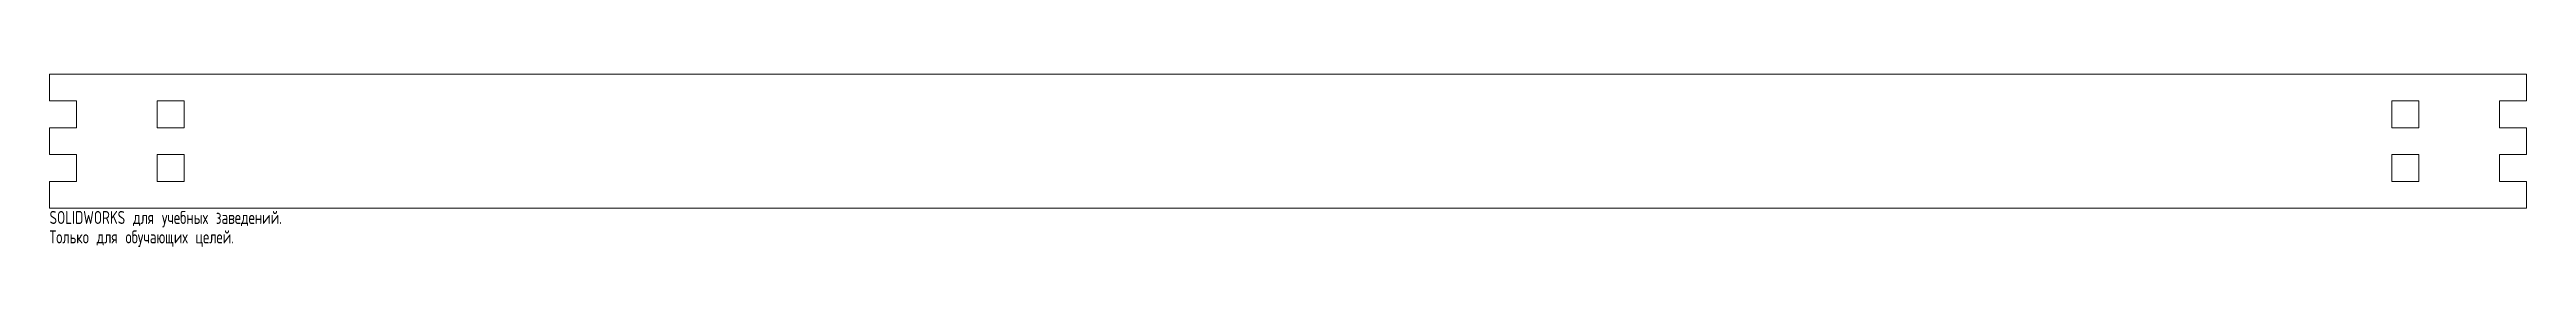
# Model space of a CAD drawing. Header units: millimetres. Extents: x -460 to 460, y -39 to 25.
import ezdxf

# ---------------------------------------------------------------- set-up
doc = ezdxf.new("R2010")
doc.units = ezdxf.units.MM
doc.styles.add('SLDTEXTSTYLE0', font='TXT', dxfattribs={"width": 0.7, "bigfont": 'bigfont'})

msp = doc.modelspace()

# ---------------------------------------------------------------- linework, layer by layer
at = {"color": 7, "linetype": 'Continuous', "lineweight": 15}
for p, q in [((-460, 25), (-460, 15)), ((460, 25), (-460, 25)), ((460, 15), (460, 25)), ((-460, 15), (-450, 15)), ((-450, 15), (-450, 5)), ((-410, 15), (-420, 15)), ((-420, 15), (-420, 5)), ((-410, 5), (-410, 15)), ((420, 15), (410, 15)), ((410, 15), (410, 5)), ((420, 5), (420, 15)), ((450, 15), (460, 15)), ((450, 5), (450, 15)), ((-460, 5), (-460, -5)), ((-450, 5), (-460, 5)), ((-420, 5), (-410, 5)), ((410, 5), (420, 5)), ((460, 5), (450, 5)), ((460, -5), (460, 5)), ((-460, -5), (-450, -5)), ((-450, -5), (-450, -15)), ((-420, -5), (-420, -15)), ((-410, -5), (-420, -5)), ((-410, -15), (-410, -5)), ((420, -5), (410, -5)), ((410, -5), (410, -15)), ((420, -15), (420, -5)), ((450, -5), (460, -5)), ((450, -15), (450, -5)), ((-460, -15), (-460, -25)), ((-450, -15), (-460, -15)), ((-420, -15), (-410, -15)), ((410, -15), (420, -15)), ((460, -15), (450, -15)), ((460, -25), (460, -15)), ((-460, -25), (460, -25))]:
    msp.add_line(p, q, dxfattribs=at)

# ---------------------------------------------------------------- texts
at = {"color": 7, "linetype": 'Continuous', "char_height": 4.83362, "attachment_point": 1, "style": 'SLDTEXTSTYLE0'}
for s, insert in [('SOLIDWORKS \\M+18474\\M+1847C\\M+18491 \\M+18485\\M+18489\\M+18475\\M+18471\\M+1847E\\M+1848D\\M+18487 \\M+18478\\M+18470\\M+18472\\M+18475\\M+18474\\M+18475\\M+1847E\\M+18479\\M+1847A.', (-460, -26.02)), ('\\M+18453\\M+18480\\M+1847C\\M+1848E\\M+1847B\\M+18480 \\M+18474\\M+1847C\\M+18491 \\M+18480\\M+18471\\M+18485\\M+18489\\M+18470\\M+18490\\M+1848B\\M+18479\\M+18487 \\M+18488\\M+18475\\M+1847C\\M+18475\\M+1847A.', (-460, -33.27))]:
    msp.add_mtext(s, dxfattribs=dict(at, insert=insert))

doc.saveas('drawing.dxf')
